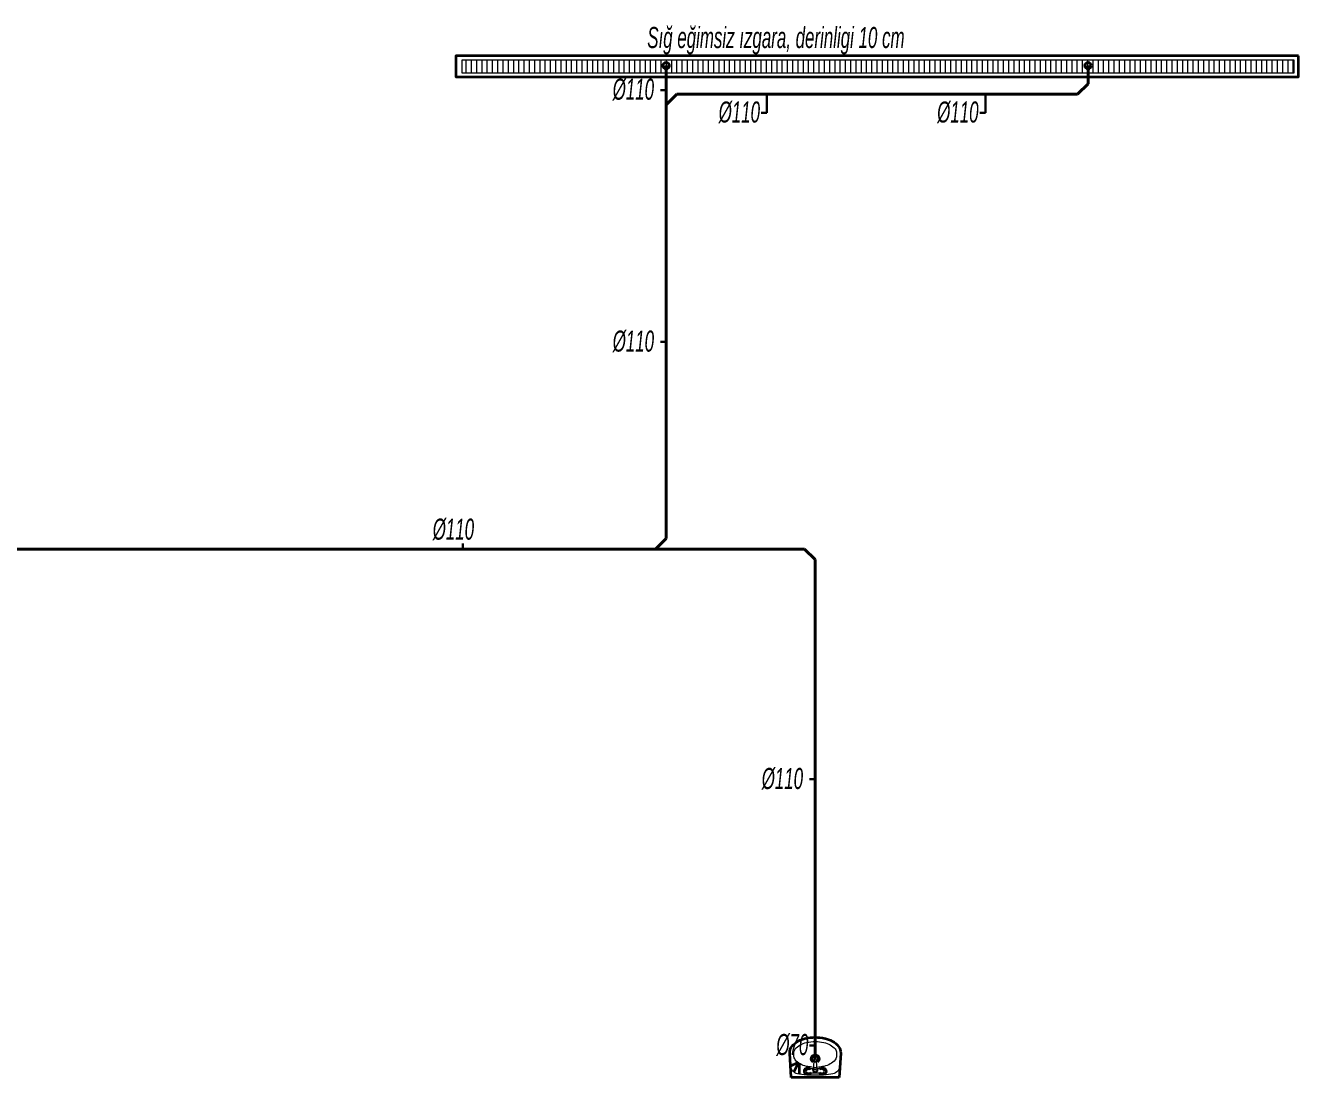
# Model space of a CAD drawing. Header units: centimetres. Extents: x 372964 to 529194, y 28783 to 59011.
# Drawn here: x 453650 to 454858, y 55053 to 56051 of the extents above; entities that cross this region are included whole.
import ezdxf
from ezdxf.enums import TextEntityAlignment as Align

# ---------------------------------------------------------------- set-up
doc = ezdxf.new("R2010")
doc.units = ezdxf.units.CM
for name, color, linetype, lineweight in [('0-KRCN-SHT-IZGARA', 171, 'Continuous', 35), ('0-KRCN-SHT-LAVABO', 171, 'Continuous', 35), ('0-KRCN-SHT-PİSSU-BORU', 220, 'PISSU_LINE50', 40), ('0-KRCN-SHT-YAZI-ÇAP-PİSSU', 41, 'Continuous', 30)]:
    doc.layers.add(name, color=color, linetype=linetype, lineweight=lineweight)
doc.styles.add('MUF', font='isocpeur.ttf')
doc.styles.add('ÇAP-2', font='ARIALNBI.TTF')
doc.linetypes.add('PISSU_LINE50', pattern='A,50,-10,["C",MUF,S=10,R=0,X=1,Y=-5],0', length=60)

# ---------------------------------------------------------------- blocks, each defined once
blk = doc.blocks.new('0-KRCN-SHT-LAV.YUV.BATARYALI-50')
at = {"layer": '0-KRCN-SHT-LAVABO', "color": 171}
for p, q in [((-22.9, 0), (-24.2, -23.3)), ((22.9, 0), (-22.9, 0)), ((-16.7, -14), (-23.5, -10.9)), ((-16, -13.6), (-20.3, -5.3)), ((-15.1, -13.1), (-15.1, -3.3)), ((24.2, -23.3), (22.9, 0))]:
    blk.add_line(p, q, dxfattribs=at)
at = {"layer": '0-KRCN-SHT-LAVABO', "color": 120, "lineweight": 20}
blk.add_line((-1, -14.9), (1, -14.9), dxfattribs=at)
for points in [[(-3.3, -9.9, 0.033083), (-8.1, -10.6, 0.068688), (-14.3, -12.9, 0.105663), (-18.9, -16.8, 0.165518), (-20.2, -20.6), (-20.2, -23.3, 0.165518), (-18.9, -27.1, 0.105663), (-14.3, -31, 0.068688), (-8.1, -33.3, 0.054871), (0, -34.2, 0.054871), (8.1, -33.3, 0.068688), (14.3, -31, 0.105663), (18.9, -27.1, 0.165518), (20.2, -23.3), (20.2, -20.6, 0.165518), (18.9, -16.8, 0.105663), (14.3, -12.9, 0.068688), (8.1, -10.6, 0.033935), (3.1, -9.8, 0.033935)], [(-2.2, -9, 0.10713), (-5.2, -7.8), (-7.1, -7.4, -1), (-7.1, -4.6), (7.1, -4.6, -1), (7.1, -7.4), (5.2, -7.8, 0.10713), (2.2, -9)]]:
    blk.add_lwpolyline(points, format="xyb", dxfattribs=at)
at = {"layer": '0-KRCN-SHT-LAVABO', "color": 171}
for points in [[(-4.1, -4.6, 3.657854), (-4.4, -7.9, 3.657854)], [(4.4, -7.9, 3.657854), (4.1, -4.6, 3.657854)]]:
    blk.add_lwpolyline(points, format="xyb", dxfattribs=at)
at = {"layer": '0-KRCN-SHT-LAVABO', "color": 120, "lineweight": 20}
for points in [[(-1.4, -15.9), (-1.7, -11.4, 0.074144), (-2.3, -8.6, -1.453961), (2.3, -8.6, 0.074144), (1.7, -11.4), (1.4, -15.9, -1)], [(-1, -14.9, 1), (1, -14.9), (1.5, -8.7, 0.434812), (0.5, -7.7), (-0.5, -7.7, 0.434812), (-1.5, -8.7)]]:
    blk.add_lwpolyline(points, format="xyb", close=True, dxfattribs=at)
for centre, radius, start, end in [((-14.9, -12), 8.67, 102.8152, 173.0567), ((0, -99.5), 97.4, 90, 99.9599), ((0, -8.2), 2.36, 346.3524, 193.6476), ((0, -7.2), 2.36, 9.8407, 170.1593), ((-1.1, -9.8), 0.3, 78.6626, 186.9701), ((0.2, -3.9), 5.71, 257.0186, 267.5183), ((0, -99.5), 97.4, 80.0401, 90), ((-0.2, -3.9), 5.71, 272.4817, 282.9814), ((1.1, -9.8), 0.3, 353.0299, 101.3374), ((14.9, -12), 8.67, 6.9433, 77.1848), ((0, -17.8), 2.25, 132.9351, 46.9246)]:
    blk.add_arc(centre, radius, start, end, dxfattribs=at)
at = {"layer": '0-KRCN-SHT-LAVABO', "color": 171}
for centre, radius, start, end in [((-14.1, -23.3), 10.1, 179.9355, 217.5931), ((0, -17.8), 3.75, 122.0423, 57.6242), ((14.1, -23.3), 10.1, 322.4069, 0.0645), ((-7.4, -18.2), 18.6, 217.5931, 241.7197), ((-2.9, -9.9), 28, 241.7197, 257.4371), ((2.9, -9.9), 28, 282.5629, 298.2803), ((7.4, -18.2), 18.6, 298.2803, 322.4069), ((0, 3.3), 41.5, 257.4371, 270), ((0, 3.3), 41.5, 270, 282.5629)]:
    blk.add_arc(centre, radius, start, end, dxfattribs=at)

msp = doc.modelspace()

# ---------------------------------------------------------------- hatches: boundary and pattern name
at = {"layer": '0-KRCN-SHT-IZGARA', "lineweight": 20}
h = msp.add_hatch(dxfattribs=at)
h.set_pattern_fill('LINE', color=120, scale=40, angle=90, style=0)
h.set_pattern_definition([(90, (453228.1374, 56109.689), (-5, 2e-15), [])])
h.paths.add_polyline_path([(454063.885, 56018.563), (454063.885, 56006.563), (454854.109, 56006.563), (454854.109, 56018.563)])

# ---------------------------------------------------------------- linework, layer by layer
at = {"layer": '0-KRCN-SHT-IZGARA'}
msp.add_lwpolyline([(454858.109, 56022.563), (454058.109, 56022.563), (454058.109, 56002.563), (454858.109, 56002.563), (454858.109, 56022.563)], dxfattribs=at)
at = {"layer": '0-KRCN-SHT-IZGARA', "color": 120, "lineweight": 20}
msp.add_lwpolyline([(454854.109, 56018.563), (454063.885, 56018.563), (454063.885, 56006.563), (454854.109, 56006.563)], close=True, dxfattribs=at)
at = {"layer": '0-KRCN-SHT-PİSSU-BORU'}
for p, q in [((454257.877, 56013.257), (454257.877, 55564.319)), ((454658.34, 56013.257), (454658.34, 55996.086)), ((454648.34, 55986.086), (454658.34, 55996.086)), ((454257.877, 55976.086), (454267.877, 55986.086)), ((454648.34, 55986.086), (454267.877, 55986.086)), ((454247.877, 55554.319), (454257.877, 55564.319)), ((454389.322, 55554.319), (452623.685, 55554.319)), ((454389.322, 55554.319), (454399.322, 55544.319)), ((454399.322, 55070.365), (454399.322, 55544.319))]:
    msp.add_line(p, q, dxfattribs=at)
for centre in [(454257.877, 56013.257), (454658.34, 56013.257)]:
    msp.add_circle(centre, 3, dxfattribs=at)
at = {"layer": '0-KRCN-SHT-YAZI-ÇAP-PİSSU', "linetype": 'Continuous'}
for p, q in [((454252.531, 55990.118), (454257.877, 55990.118)), ((454353.462, 55968.444), (454353.462, 55986.086)), ((454560.879, 55968.444), (454560.879, 55986.086)), ((454348.115, 55968.444), (454353.462, 55968.444)), ((454555.533, 55968.444), (454560.879, 55968.444)), ((454252.531, 55750.976), (454257.877, 55750.976)), ((454064.778, 55559.665), (454064.778, 55554.319)), ((454393.976, 55335.719), (454399.322, 55335.719)), ((454393.976, 55083.112), (454399.322, 55083.112))]:
    msp.add_line(p, q, dxfattribs=at)

# ---------------------------------------------------------------- block references
at = {"layer": '0-KRCN-SHT-LAVABO', "xscale": -1, "rotation": 180}
msp.add_blockref('0-KRCN-SHT-LAV.YUV.BATARYALI-50', (454399.332, 55052.563), dxfattribs=at)

# ---------------------------------------------------------------- texts
at = {"layer": '0-KRCN-SHT-YAZI-ÇAP-PİSSU', "linetype": 'Continuous', "style": 'ÇAP-2', "width": 0.7}
for s, p in [('Sığ eğimsiz ızgara, derinligi 10 cm', (454484.179, 56039.963)), ('%%C110', (454246.375, 55990.896)), ('%%C110', (454346.959, 55969.222)), ('%%C110', (454554.377, 55969.222)), ('%%C110', (454246.375, 55751.754)), ('%%C110', (454075.547, 55573.208)), ('%%C110', (454387.819, 55336.497)), ('%%C70', (454392.819, 55083.89))]:
    msp.add_text(s, height=20, dxfattribs=at).set_placement(p, align=Align.MIDDLE_RIGHT)

doc.saveas('drawing.dxf')
